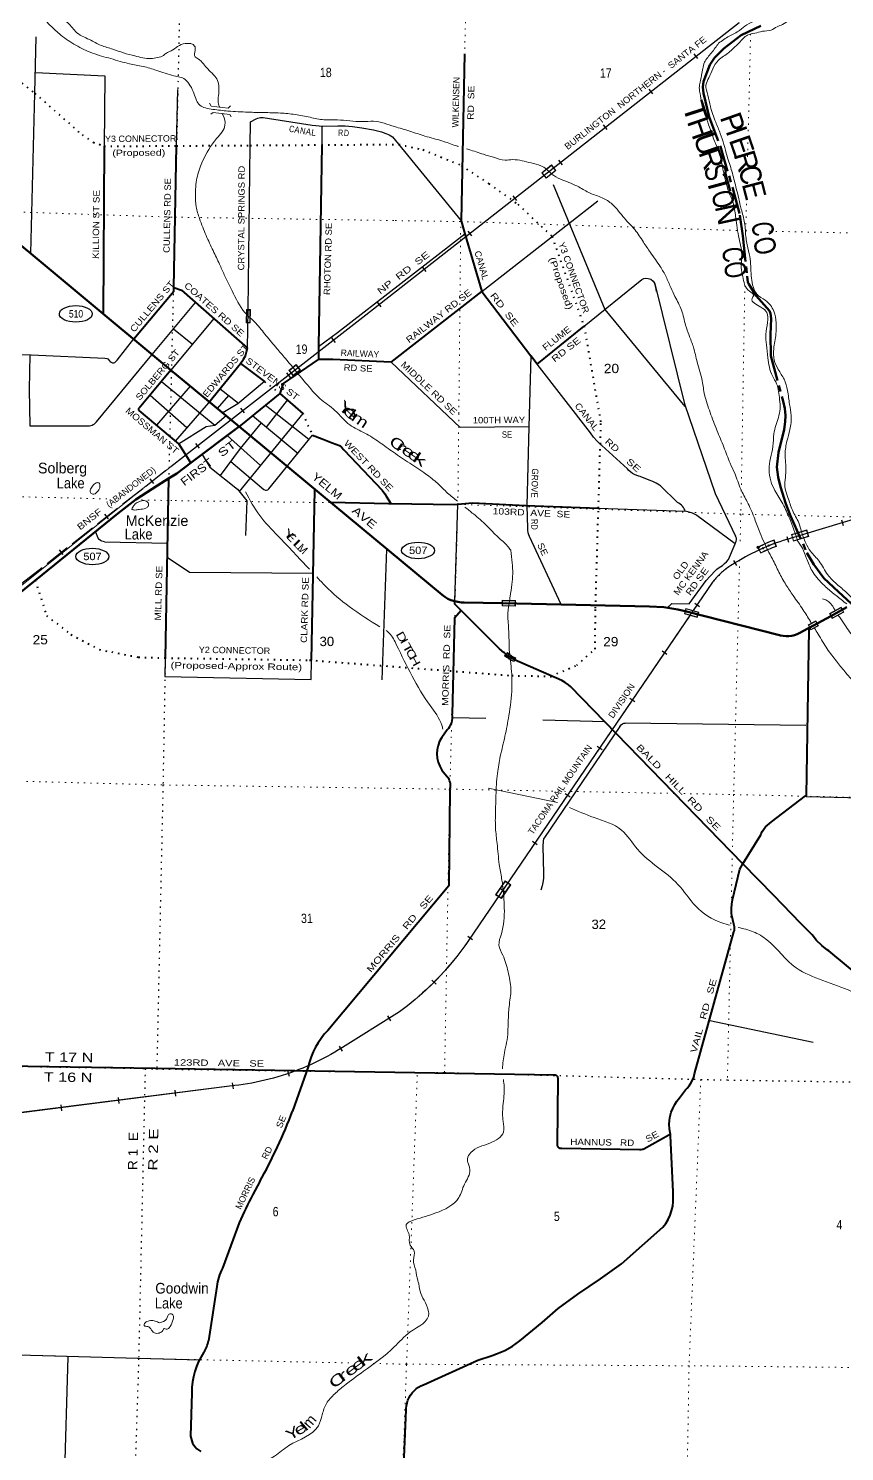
# Model space of a CAD drawing. Header units: feet. Extents: x -518066 to -250644, y -364975 to -177792.
# Drawn here: x -406664 to -391355, y -220207 to -193524 of the extents above; entities that cross this region are included whole.
import ezdxf
from ezdxf.enums import TextEntityAlignment as Align

# ---------------------------------------------------------------- set-up
doc = ezdxf.new("R2010")
doc.units = ezdxf.units.FT
doc.header["$LTSCALE"] = 80
doc.header["$PDMODE"] = 32
doc.header["$PDSIZE"] = 40
for name, pattern in [('DOTTED', [1.5, 0.3, -1.2]), ('LONG_DASH_SHORT_DASH', [9.9, 6, -1.2, 1.5, -1.2]), ('LONG_DASHED', [7.5, 6, -1.5])]:
    doc.linetypes.add(name, pattern=pattern)
for name, color, linetype, lineweight in [('11', 7, 'LONG_DASH_SHORT_DASH', 60), ('17', 7, 'Continuous', 25), ('23', 7, 'Continuous', 70), ('26', 7, 'Continuous', 40), ('29', 7, 'Continuous', 25), ('30', 7, 'Continuous', 13), ('31', 7, 'Continuous', 13), ('34', 7, 'Continuous', 25), ('39', 7, 'Continuous', 13), ('41', 7, 'Continuous', 13), ('53', 7, 'DOTTED', 40), ('59', 7, 'Continuous', 13), ('6', 7, 'DOTTED', 25), ('61', 7, 'Continuous', 13), ('63', 7, 'Continuous', 25), ('7', 7, 'DOTTED', 13)]:
    doc.layers.add(name, color=color, linetype=linetype, lineweight=lineweight)
for name, color, linetype in [('12', 7, 'Continuous'), ('27', 7, 'Continuous'), ('54', 7, 'Continuous')]:
    doc.layers.add(name, color=color, linetype=linetype)

msp = doc.modelspace()

# ---------------------------------------------------------------- linework, layer by layer
at = {"layer": '11'}
msp.add_lwpolyline([(-392928.14, -193475.7), (-393293.27, -193648.64), (-393618.8, -193899.08), (-393795.32, -194076.37), (-393882.23, -194206.02), (-393882.23, -194206.02), (-393999.14, -194516.69), (-394011.9, -194625.64), (-394002.04, -194735.82), (-393893.2, -195184.05), (-393685.42, -195738.27), (-393450.6, -196527.15), (-393320.17, -197025.3), (-393261.81, -197414.68), (-393182.86, -198169.31), (-393170.55, -198278.62), (-393151.65, -198321.54), (-393013.88, -198536.1), (-392760.34, -198816.14), (-392741.7, -198867.72), (-392733.3, -198965.06), (-392742.82, -199260.44), (-392737.18, -199660.35), (-392506.26, -200512.65), (-392477.66, -200650.93), (-392466.04, -200779.43), (-392469.64, -200898.49), (-392488.3, -201045.36), (-392597.28, -201476.01), (-392624.52, -201748.95), (-392601.74, -201939.75), (-392555.35, -202120.58), (-392456.73, -202439.21), (-392368.14, -202662.29), (-392060.36, -203354), (-391928.74, -203574.44), (-391746.21, -203831), (-391468.38, -204086.74), (-391147.38, -204379.03)], dxfattribs=at)
at = {"layer": '17'}
for centre in [(-405775.65, -198875.8), (-405465.47, -203425.28), (-399355.27, -203311.07)]:
    msp.add_ellipse(centre, major_axis=(-309.24, 1), ratio=0.500121, dxfattribs=at)
at = {"layer": '23'}
msp.add_line((-407732.62, -204836.51), (-406537.41, -203872.5), dxfattribs=at)
for points in [[(-402714, -200986.98), (-403990.96, -199928.18), (-407591.44, -196942.81)], [(-403615.09, -201667.13), (-402739, -201003.59), (-402714, -200986.98)], [(-398664.12, -204265.4), (-398738.48, -204241.74), (-398795.22, -204216.48), (-398852.35, -204183.5), (-398905.71, -204144.74), (-402714, -200986.98)], [(-404035.22, -201964.72), (-403881.12, -201868.62), (-403615.09, -201667.13)], [(-406537.41, -203872.5), (-404986.3, -202621.44), (-404647.52, -202353.42), (-404243.64, -202094.68), (-404035.22, -201964.72)], [(-394670.79, -204387.74), (-394747.09, -204376.17), (-395017.29, -204363.8), (-397780.23, -204301.09), (-398492.58, -204284.92), (-398542.12, -204284.27), (-398607.72, -204277.38), (-398664.12, -204265.4)], [(-392018.23, -204762.5), (-391610.57, -204542), (-391313.36, -204375.01)], [(-392018.23, -204762.5), (-392043.26, -204776.04), (-392194.89, -204858.06), (-392243.42, -204881.09), (-392294.09, -204898.93), (-392346.35, -204911.37), (-392399.63, -204918.28), (-392453.33, -204919.59), (-392506.88, -204915.27), (-392559.68, -204905.38), (-392576.68, -204900.96), (-394344.37, -204448.36), (-394479.66, -204416.72), (-394670.79, -204387.74)]]:
    msp.add_lwpolyline(points, dxfattribs=at)
at = {"layer": '26'}
for p, q in [((-405241.99, -195733.47), (-405265.76, -198866.94)), ((-399857.42, -199782.5), (-398160.47, -198458.87)), ((-397122.69, -199816.27), (-396241.5, -199104.2)), ((-403286.35, -200545.26), (-402684.53, -199806.67)), ((-402684.53, -199806.67), (-402237, -200145.05)), ((-397122.69, -199816.27), (-397241.04, -199664.22)), ((-403990.96, -199928.18), (-404586.15, -200643.59)), ((-401951.57, -200365.94), (-401520.16, -200742.56)), ((-404035.22, -201964.72), (-404102.09, -205326.7)), ((-401355.41, -205367.93), (-401289.17, -202173.11)), ((-397736.04, -205232.47), (-397747.52, -205222.89)), ((-398807.03, -206675.88), (-398910.69, -206817.58)), ((-398906.76, -207429.86), (-398789.21, -207574.07)), ((-401414.83, -212994.08), (-401709.14, -213821.9)), ((-402326.04, -215143.4), (-402455.19, -215385.99)), ((-402711.2, -215915.45), (-403023.47, -216765.56)), ((-403129.81, -217114.74), (-403288.2, -218128.95)), ((-403601.68, -219103.95), (-403622.6, -219917.81))]:
    msp.add_line(p, q, dxfattribs=at)
for points in [[(-398481.49, -193997.15), (-398548.52, -197130.98), (-398477.06, -197375.5)], [(-404687.58, -199344.36), (-403937.25, -198446.94), (-403935.99, -198381.62), (-403884.81, -195724.72)], [(-401163.24, -195707.18), (-401220.81, -199490.44), (-401224.42, -199727.47)], [(-398477.06, -197375.5), (-398160.47, -198458.87), (-397241.3, -199663.89)], [(-403935.99, -198381.62), (-403794.58, -198431.86), (-402555.64, -199516.99)], [(-402684.53, -199806.67), (-402629.68, -199726.76), (-402593.07, -199659.97), (-402571.54, -199588.88), (-402555.64, -199516.99)], [(-401222.83, -199733.44), (-401230.41, -199733.55), (-401885.11, -200179.14), (-401951.57, -200365.94)], [(-399857.42, -199782.5), (-400952.94, -199729.63), (-401222.83, -199733.44)], [(-401951.57, -200365.94), (-402689, -200966.68), (-402714, -200986.98)], [(-404586.8, -200690.12), (-404595.52, -200675.7), (-404596.59, -200662.78), (-404593.36, -200654.16), (-404586.15, -200643.59)], [(-403615.09, -201667.13), (-403845, -201313.05), (-404586.8, -200690.12)], [(-401337.27, -201148.84), (-401155.78, -201216.42), (-400966.29, -201293.98), (-400830.64, -201343.53), (-400791.88, -201373.69), (-400746.67, -201423.24), (-400031.8, -202179.4), (-399977.97, -202252.65), (-399954.28, -202291.43), (-399866.88, -202431.33)], [(-400992.06, -202408.74), (-399910.66, -202430.68), (-399866.88, -202431.33)], [(-399866.88, -202431.33), (-398680.3, -202448.88), (-398336.48, -202420.57), (-397335.92, -202468.26), (-395971.71, -202517.23)], [(-398546.76, -204437.28), (-398665.68, -204318.38), (-398664.12, -204265.4)], [(-398546.76, -204437.28), (-398671.88, -204580.9), (-398714.41, -206381.17)], [(-397747.52, -205222.89), (-397829.45, -205154.52), (-398546.76, -204437.28)], [(-393260.83, -209185.52), (-392928.72, -208641.67), (-392919.99, -208620.79), (-392897.35, -208576.46), (-392870.2, -208534.75), (-392838.84, -208496.1), (-392803.61, -208460.94), (-392764.9, -208429.65), (-392723.13, -208402.59), (-392088.81, -207914.84), (-392068.77, -207904.63), (-392018.66, -204789.53), (-392018.23, -204762.5)], [(-397539.61, -205362.53), (-397617.66, -205316.48), (-397637.61, -205304), (-397714.74, -205250.25), (-397727.59, -205239.53), (-397736.04, -205232.47)], [(-393260.83, -209185.52), (-396495.73, -205862.41), (-396535.45, -205829.27), (-396595.37, -205787.77), (-396659.31, -205752.76), (-397393.33, -205431.5), (-397404.74, -205426.83), (-397492.79, -205384.85), (-397539.61, -205362.53)], [(-398759.57, -207805.5), (-398778.22, -209600.25), (-401049.21, -212310.78)], [(-394622.08, -214252.67), (-394625.89, -214235.76), (-394627.36, -214229.21), (-394639.21, -214152.15), (-394642.95, -214074.28), (-394638.53, -213996.44), (-394626, -213919.5), (-394605.49, -213844.28), (-394577.23, -213771.62), (-394541.54, -213702.31), (-394498.79, -213637.11), (-394449.46, -213576.74), (-394341.83, -213426.95), (-394310.3, -213395.45), (-394271.06, -213348.43), (-394236.94, -213297.57), (-394208.33, -213243.42), (-394185.54, -213186.58), (-394168.81, -213127.67), (-393429.52, -210464.07), (-393422.56, -210438.99), (-393418.62, -210414.07), (-393417.76, -210397.61), (-393418.75, -210378.77), (-393420.63, -210366.94), (-393426.04, -210344.28), (-393432.71, -210316.94), (-393472, -210156.02), (-393476.64, -210110.51), (-393478.32, -210027.71), (-393471.34, -209945.19), (-393455.77, -209863.85), (-393322.73, -209286.89), (-393260.83, -209185.52)], [(-390578.49, -211703.2), (-391651.92, -210820.3), (-391678.96, -210801.42), (-391784.21, -210717.24), (-391880.09, -210622.53), (-391965.54, -210518.31), (-392182.1, -210300.25), (-392682.12, -209780), (-393260.83, -209185.52)], [(-394622.08, -214252.67), (-394653.06, -214274.67), (-395122.98, -214536.07), (-395140.48, -214542.77), (-395152.18, -214545.9), (-395177.13, -214550.54), (-395202.18, -214550.1), (-396657.35, -214524.44), (-396660.49, -214525.12), (-396667.3, -214526.08), (-396674.18, -214526.31), (-396681.05, -214525.82), (-396687.83, -214524.62), (-396694.45, -214522.72), (-396700.83, -214520.13), (-396706.9, -214516.9), (-396712.61, -214513.04), (-396717.88, -214508.61), (-396722.65, -214503.66), (-396726.89, -214498.23), (-396730.53, -214492.39), (-396733.54, -214486.2), (-396735.89, -214479.72), (-396737.55, -214473.04), (-396738.5, -214466.22), (-396738.74, -214459.34), (-396738.25, -214452.48), (-396728.07, -213217.73), (-396727.85, -213215.54), (-396727.68, -213209.32), (-396728.16, -213203.1), (-396729.28, -213196.97), (-396731.04, -213190.99), (-396733.41, -213185.23), (-396736.37, -213179.75), (-396739.89, -213174.61), (-396743.93, -213169.86), (-396748.44, -213165.56), (-396753.38, -213161.76), (-396758.69, -213158.49), (-396764.3, -213155.8), (-396770.17, -213153.71), (-396776.23, -213152.24), (-396782.41, -213151.42), (-396788.64, -213151.24), (-396794.85, -213151.72), (-404286.16, -213023.84), (-407878.06, -212969.41)], [(-399764.6, -223873.64), (-399579.88, -219426.83), (-399579.14, -219400.29), (-399573.48, -219347.42), (-399562.34, -219295.44), (-399545.82, -219244.91), (-399524.11, -219196.38), (-399497.44, -219150.38), (-399466.11, -219107.43), (-399430.47, -219067.98), (-399390.9, -219032.48), (-399347.83, -219001.3), (-399301.74, -218974.8), (-399253.13, -218953.27), (-398232.55, -218493.08), (-397965.67, -218404.64), (-397885.69, -218377.71), (-397731.04, -218311.71), (-397584.14, -218229.91), (-397446.6, -218133.2), (-397030.54, -217789.95), (-396728.64, -217522.26), (-396360.32, -217255.63), (-395931.82, -216970.71), (-395537.5, -216688.03), (-394763.7, -215999.92), (-394763.14, -215999.25), (-394710.04, -215928.96), (-394664.58, -215853.5), (-394627.25, -215773.7), (-394598.48, -215690.43), (-394578.56, -215604.62), (-394567.72, -215517.19), (-394570.9, -215335.94), (-394620.52, -214285.76), (-394622.08, -214252.67)]]:
    msp.add_lwpolyline(points, dxfattribs=at)
for centre, radius, start, end in [((-399038.29, -206441.29), 329.42, 314.591, 10.51597), ((-398461.4, -207120.85), 542.07, 145.98092, 214.75461), ((-399029.98, -207722.52), 282.85, 342.94008, 31.65685), ((-400054.1, -213282.71), 1391, 135.67511, 168.02421), ((-410830.84, -210368.46), 9753.54, 330.68841, 339.26356), ((-395230.09, -219206.17), 8172.87, 152.13292, 156.25672), ((-402104.64, -217236.16), 1032.34, 152.87944, 173.2451), ((-403811.04, -218045.08), 529.52, 325.75788, 350.88708), ((-402220.4, -219103.8), 1381.28, 146.58053, 180.0062), ((-403243.75, -219874.81), 381.28, 186.47501, 240.46252)]:
    msp.add_arc(centre, radius, start, end, dxfattribs=at)
at = {"layer": '29'}
for p, q in [((-403884.81, -195724.72), (-403864.5, -194670.66)), ((-401157.93, -195358.28), (-401163.24, -195707.18)), ((-399776.76, -195624.75), (-398548.52, -197130.98)), ((-398160.47, -198458.87), (-395981.01, -196758.88)), ((-396241.5, -199104.2), (-395159.19, -198229.62)), ((-404342.9, -199639.45), (-403532.49, -198661.41)), ((-403188.04, -198963.1), (-403990.96, -199928.18)), ((-402555.64, -199516.99), (-402545.79, -198795.66)), ((-403941.17, -199154.62), (-403589.68, -199445.86)), ((-405000.73, -199743.3), (-404687.58, -199344.36)), ((-405387.44, -200900.07), (-404348.34, -199646.02)), ((-404255.57, -200963.84), (-403624.6, -200230.12)), ((-404171.09, -200145.92), (-403166.08, -200960.72)), ((-403068.81, -200278.92), (-402721, -200553.05)), ((-404382.68, -200399.61), (-403692.91, -201006.4)), ((-403286.35, -200545.26), (-403909.58, -201260.39)), ((-403119.16, -200647.71), (-402905.69, -200407.31)), ((-401404, -201231.05), (-402222, -200588.05)), ((-402197.19, -201000.9), (-401801.87, -200496.07)), ((-401520.16, -200742.56), (-402711.21, -202206.69)), ((-402461.09, -200781.15), (-401607, -201492.05)), ((-402936.95, -201158.99), (-402314.39, -201719.7)), ((-402154, -202155.05), (-401337.27, -201148.84)), ((-402870.34, -201646.46), (-402250.17, -202171.43)), ((-398664.12, -204265.4), (-398610.7, -202444.16)), ((-395971.71, -202517.23), (-394339.8, -202575.81)), ((-397269.88, -203045.87), (-396676.55, -204318.79)), ((-405237.28, -203148.24), (-404058.43, -203173.22)), ((-399949.39, -203284.9), (-400037.68, -205735.64)), ((-398087.28, -206464.5), (-398712.73, -206447.08)), ((-395854.02, -206526.72), (-397013.46, -206494.42)), ((-395572.33, -206612.85), (-396986.72, -208691.1)), ((-392079.2, -206591.46), (-395468.49, -206547.29)), ((-392072.66, -207924.8), (-388158.87, -208009.97)), ((-393879.65, -212122.63), (-391946.61, -212530.33)), ((-405991.95, -220958.93), (-405918.49, -218430.99))]:
    msp.add_line(p, q, dxfattribs=at)
for points in [[(-406622.3, -197736.22), (-406544.84, -194737.83), (-406517.59, -193683)], [(-406534.79, -194348.74), (-405231.98, -194413.38), (-405241.99, -195733.47)], [(-402545.79, -198795.66), (-402503.73, -195715.82), (-402497.71, -195274.82)], [(-402497.71, -195274.82), (-402392.5, -195216.38), (-402361.12, -195203.39), (-402312.41, -195196.88), (-402258.29, -195196.88), (-402140.33, -195212.05), (-401339.43, -195337.67), (-401144.62, -195359.33), (-400858.9, -195350.66), (-400720.37, -195352.82), (-400586.16, -195363.66), (-400413, -195385.31), (-400191.12, -195426.47), (-400041.77, -195465.45), (-399958.43, -195493.61), (-399896.74, -195517.43), (-399832.89, -195558.58), (-399776.76, -195624.75)], [(-396819.51, -196450.42), (-395853.33, -198796.34), (-394353.78, -200615.45)], [(-401220.81, -199490.44), (-400867.68, -199227.52), (-398477.79, -197373)], [(-395159.19, -198229.62), (-395120.42, -198213.08), (-395083.82, -198206.62), (-395038.61, -198210.93), (-394986.93, -198226.01), (-394943.34, -198259.88), (-394930.96, -198279.86), (-394913.33, -198312.53)], [(-394913.33, -198312.53), (-394359.99, -200562.59), (-393784.16, -202242.49), (-393403, -203041.51)], [(-407629.77, -199614.3), (-406614.08, -199645.6), (-405232.2, -199708.63)], [(-406640.62, -199643.89), (-406650.15, -200292.39), (-406639.73, -200975.12), (-405547.82, -200977.71)], [(-405232.2, -199708.63), (-405196.24, -199712.76), (-405176.87, -199721.37), (-405142.41, -199756.92), (-405131.65, -199768.77), (-405111.19, -199783.85), (-405086.43, -199791.39), (-405064.9, -199791.39), (-405045.52, -199784.92), (-405033.68, -199776.31), (-405000.73, -199743.3)], [(-397274.98, -200995.49), (-398565.91, -201004.34), (-399857.42, -199782.5)], [(-397241.04, -199664.22), (-397241.3, -199663.89), (-397274.98, -200995.49)], [(-394670.79, -204387.74), (-394642.36, -204357.89), (-394595.37, -204308.54), (-394271.58, -204314.38), (-393950.63, -203877.12), (-393879.11, -203792.7), (-393774.08, -203687.95), (-393749.04, -203662.98), (-393724.08, -203644.94), (-393678.84, -203612.24), (-393646.51, -203591.36), (-393604.87, -203558.78), (-393566.86, -203522.02), (-393532.9, -203481.49), (-393410.13, -203184.56), (-394129.4, -202653.73), (-394145.29, -202644.8), (-394207.59, -202615.04), (-394272.67, -202591.96), (-394318.17, -202581.01), (-394343.06, -202575.03), (-394353.23, -202549.75), (-394362.84, -202529.69), (-394378.23, -202504.66), (-394396.16, -202481.37), (-394416.43, -202460.09), (-394438.81, -202441.05), (-394463.05, -202424.44), (-394488.9, -202410.47), (-394810.6, -202102.49), (-394827.62, -202089.99), (-394889.05, -202050.96), (-394954.23, -202018.57), (-395022.44, -201993.17), (-395191.79, -201925.85), (-395212.61, -201920.67), (-395254.08, -201906.84), (-395293.88, -201888.75), (-395331.58, -201866.6), (-395366.75, -201840.63), (-395399.01, -201811.13), (-395428.01, -201778.42), (-395911.4, -201342.64), (-395924.91, -201331.39), (-395997.77, -201262.68), (-396063.06, -201186.74), (-396120.05, -201104.39), (-397122.69, -199816.27)], [(-402237, -200145.05), (-402739, -200562.05), (-403020, -200731.05)], [(-405547.82, -200977.71), (-405517.61, -200975.15), (-405493.92, -200969.77), (-405468.08, -200962.23), (-405448.71, -200952.53), (-405431.48, -200942.84), (-405413.18, -200927.76), (-405387.44, -200900.07)], [(-403847.25, -201311.92), (-403332, -200989.05), (-403171, -200965.05), (-402956.03, -200783.31)], [(-403064, -201903.05), (-402684, -201399.05), (-402293.91, -200921.22)], [(-397274.98, -200995.49), (-397315.82, -202466.11), (-397305, -202899.08)], [(-403405.17, -201513.7), (-403262.54, -201749.57), (-402745.09, -202164.97), (-402568.75, -202383.3), (-402592.74, -203032.03)], [(-402250.17, -202171.43), (-402220.54, -202181.56), (-402197.93, -202180.48), (-402175.32, -202171.86), (-402154, -202155.05)], [(-405237.28, -203148.24), (-405286.72, -203138.08), (-405312.55, -203125.15), (-405338.39, -203105.76), (-405353.47, -203079.91), (-405402.99, -202965.73)], [(-393410.13, -203184.56), (-393391.24, -203140.22), (-393384.78, -203114.37), (-393384.78, -203084.21), (-393403, -203041.51)], [(-404059.27, -203434.53), (-403646.06, -203718.03), (-401323.53, -203740.23)], [(-404102.09, -205326.7), (-404109, -205674.05), (-401362.89, -205728.62), (-401355.41, -205367.93)], [(-395572.33, -206612.85), (-395544.02, -206583.84), (-395520.34, -206564.45), (-395498.81, -206551.53), (-395468.49, -206547.29)], [(-396986.72, -208691.1), (-397000.52, -208718.54), (-397009.13, -208759.46), (-397015.59, -208854.24), (-397004.83, -209371.23), (-397002.67, -209450.93), (-397009.13, -209504.79), (-397030.66, -209601.72), (-397050.04, -209679.27)], [(-407975.16, -218362.09), (-404607.23, -218458.25), (-403458.3, -218486.02)]]:
    msp.add_lwpolyline(points, dxfattribs=at)
for centre, radius, start, end in [((-395768.81, -198575.09), 894.86, 7.82147, 17.06207), ((-396901.37, -202880.1), 404.08, 182.69142, 204.21918)]:
    msp.add_arc(centre, radius, start, end, dxfattribs=at)
at = {"layer": '31'}
for p, q in [((-402580.32, -199045.15), (-402576.93, -198795.18)), ((-402576.93, -198795.18), (-402501.94, -198796.19))]:
    msp.add_line(p, q, dxfattribs=at)
msp.add_lwpolyline([(-402501.94, -198796.19), (-402505.33, -199046.17), (-402580.32, -199045.15)], dxfattribs=at)
msp.add_lwpolyline([(-402569.04, -198803.28), (-402510.04, -198804.07), (-402513.21, -199038.06), (-402572.21, -199037.26)], close=True, dxfattribs=at)
at = {"layer": '34'}
for p, q in [((-394107.89, -194089.45), (-394176.1, -194002.38)), ((-394950.37, -194752.68), (-395018.57, -194665.61)), ((-395806.75, -195420.18), (-395874.96, -195333.1)), ((-396649.23, -196083.41), (-396717.44, -195996.33)), ((-397505.62, -196750.9), (-397573.82, -196663.83)), ((-398348.09, -197414.13), (-398416.3, -197327.06)), ((-399204.48, -198081.63), (-399272.69, -197994.55)), ((-400046.96, -198744.86), (-400115.17, -198657.78)), ((-400905.65, -199409.78), (-400973.47, -199322.4)), ((-401751.1, -200069.23), (-401818.91, -199981.84)), ((-402610.47, -200732.87), (-402678.29, -200645.49)), ((-391412.81, -202737.61), (-391381.04, -202843.56)), ((-392439.1, -203048.03), (-392407.34, -203153.98)), ((-393439.63, -203497.79), (-393381.27, -203591.75)), ((-394166.17, -204299.97), (-394074.76, -204362.25)), ((-394779.72, -205195.79), (-394688.31, -205258.08)), ((-395381.3, -206083.34), (-395289.9, -206145.62)), ((-395994.85, -206979.16), (-395903.44, -207041.45)), ((-396596.44, -207866.71), (-396505.03, -207928.99)), ((-397209.99, -208762.53), (-397118.58, -208824.82)), ((-397811.58, -209650.08), (-397720.17, -209712.36)), ((-398425.12, -210545.9), (-398333.72, -210608.19)), ((-399094.91, -211368.06), (-399016.34, -211445.92)), ((-399930.29, -212037.46), (-399871.73, -212131.3)), ((-400838.58, -212607.46), (-400779.83, -212701.17)), ((-401806.84, -213064.55), (-401771.24, -213169.27)), ((-403917.51, -213431.91), (-403903.45, -213541.62)), ((-402840.21, -213296.4), (-402826.14, -213406.11)), ((-406057.99, -213706.37), (-406043.92, -213816.09)), ((-404980.68, -213570.86), (-404966.62, -213680.58))]:
    msp.add_line(p, q, dxfattribs=at)
at = {"layer": '34', "lineweight": 13}
for p, q in [((-396851.52, -196082.44), (-397036.42, -196228.37)), ((-396851.52, -196082.44), (-396768.45, -196187.69)), ((-397036.42, -196228.37), (-396953.34, -196333.63)), ((-396768.45, -196187.69), (-396953.34, -196333.63)), ((-401641.15, -199827.51), (-401780.3, -199934.34)), ((-401641.47, -199827.09), (-401561.98, -199930.62)), ((-401780.62, -199933.92), (-401701.13, -200037.46)), ((-401561.98, -199930.62), (-401701.13, -200037.46)), ((-391048.54, -202686.98), (-392437.39, -203103.37)), ((-392352.89, -203014.96), (-392063.56, -202927.52)), ((-392315.29, -203139.4), (-392352.89, -203014.96)), ((-392025.96, -203051.97), (-392063.56, -202927.52)), ((-392925.81, -203365.19), (-392986.55, -203249.65)), ((-392922.71, -203353.88), (-392975.75, -203252.97)), ((-392679.85, -203122.69), (-392641.68, -203230.11)), ((-392631.29, -203235.47), (-392675, -203112.47)), ((-392315.29, -203139.4), (-392025.96, -203051.97)), ((-393845.76, -203924.74), (-398409.71, -210622.93)), ((-397900.46, -209765.76), (-397724.36, -209507.44)), ((-397793.06, -209838.99), (-397616.94, -209580.68)), ((-397616.94, -209580.68), (-397724.36, -209507.44)), ((-397793.06, -209838.99), (-397900.46, -209765.76)), ((-399754.23, -211993.73), (-400775.69, -212631.17)), ((-402790.03, -213343.9), (-407901.48, -213999.33))]:
    msp.add_line(p, q, dxfattribs=at)
msp.add_lwpolyline([(-393334.03, -193415.33), (-400332.9, -198897.56), (-404464.78, -202104.25), (-407723.81, -204704.74)], dxfattribs=at)
at = {"layer": '34'}
for points in [[(-403734.7, -201536.26), (-400333.57, -198896.7), (-393334.69, -193414.46)], [(-391048.27, -202688.05), (-392437.06, -203104.43), (-392504.71, -203125.34), (-392571.49, -203147.68), (-392637.91, -203171.18), (-392704.49, -203195.57), (-392770.22, -203221.41), (-392835.21, -203248.27), (-392900.35, -203276.03), (-392964.63, -203305.22), (-393028.17, -203335.46), (-393091.76, -203366.98), (-393154.21, -203399.42), (-393216.43, -203432.64), (-393278.18, -203467.41), (-393338.8, -203503.1), (-393399.08, -203539.95), (-393425.28, -203556.23), (-393446.51, -203568.57), (-393467.32, -203581.32), (-393487.92, -203594.44), (-393508.5, -203607.86), (-393528.68, -203621.71), (-393548.54, -203635.85), (-393568.38, -203650.3), (-393587.81, -203665.16), (-393606.91, -203680.33), (-393625.93, -203695.93), (-393644.49, -203711.76), (-393662.91, -203727.83), (-393681.06, -203744.37), (-393698.74, -203761.15), (-393716.23, -203778.3), (-393733.45, -203795.61), (-393750.39, -203813.42), (-393766.95, -203831.32), (-393783.23, -203849.72), (-393799.13, -203868.22), (-393814.81, -203887.07), (-393830.05, -203906.16), (-393844.86, -203925.39), (-394193.84, -204437.56)], [(-394255.77, -204528.45), (-398408.8, -210623.56), (-398461.96, -210701), (-398516.6, -210776.8), (-398572.57, -210851.69), (-398629.74, -210926.43), (-398688.37, -210999.52), (-398748.04, -211071.25), (-398808.91, -211142.84), (-398871.24, -211212.76), (-398934.61, -211281.35), (-398999.61, -211349.47), (-399065.34, -211415.8), (-399131.96, -211481.54), (-399200.36, -211546.06), (-399269.49, -211608.8), (-399339.94, -211670.62), (-399411, -211731.4), (-399483.82, -211790.98), (-399556.93, -211849.06), (-399631.83, -211905.95), (-399707, -211961.34), (-399753.61, -211994.65), (-400775.1, -212632.11), (-400845.91, -212676.5), (-400917.35, -212719.04), (-400989.55, -212760.35), (-401062.67, -212801.12), (-401136.41, -212840.03), (-401210.51, -212877.46), (-401285.54, -212914.35), (-401361.18, -212949.37), (-401437.19, -212982.91), (-401514.37, -213015.51), (-401591.5, -213046.39), (-401669.15, -213076.47)], [(-401669.15, -213076.47), (-401747.83, -213104.92), (-401826.47, -213131.66), (-401905.87, -213157.18), (-401985.38, -213181.64), (-402065.92, -213204.5), (-402146.17, -213226.03), (-402227.43, -213245.95), (-402308.41, -213264.55), (-402390.15, -213281.93), (-402471.86, -213297.61), (-402553.91, -213311.81), (-402636.09, -213324.95), (-402718.89, -213336.23), (-402789.89, -213345), (-407896.26, -213987.59)]]:
    msp.add_lwpolyline(points, dxfattribs=at)
at = {"layer": '34', "lineweight": 13}
for points in [[(-397025.19, -196229.69), (-396852.84, -196093.66), (-396779.67, -196186.36), (-396952.01, -196322.4)], [(-401769.07, -199935.81), (-401642.62, -199838.72), (-401573.19, -199929.14), (-401699.65, -200026.24)], [(-392342.92, -203020.3), (-392068.9, -202937.48), (-392035.92, -203046.62), (-392309.94, -203129.43)], [(-397722.25, -209518.55), (-397628.04, -209582.78), (-397795.16, -209827.88), (-397889.34, -209763.66)]]:
    msp.add_lwpolyline(points, close=True, dxfattribs=at)
for centre, radius, start, end in [((-391264.35, -206976.12), 4046.51, 106.85126, 122.28716), ((-391915.58, -205259.63), 2277.5, 109.47553, 118.05884), ((-391915.58, -205259.63), 2269.5, 109.67937, 117.84876), ((-391915.58, -205259.63), 2147.5, 109.47552, 118.05883), ((-391915.58, -205259.63), 2155.5, 109.6855, 117.85496), ((-392727.52, -204772.32), 1403.16, 119.84693, 142.83924), ((-402851.6, -207610.97), 5366.78, 305.24948, 325.85955), ((-403335.25, -208600.12), 4775, 276.55643, 302.41398)]:
    msp.add_arc(centre, radius, start, end, dxfattribs=at)
at = {"layer": '34', "linetype": 'DOTTED', "lineweight": 100}
msp.add_arc((-391915.58, -205259.63), 2214.73, 109.47551, 118.05882, dxfattribs=at)
at = {"layer": '34'}
msp.add_point((-392975.75, -203252.97), dxfattribs=at)
at = {"layer": '39'}
msp.add_line((-398037.57, -207768.97), (-396740.3, -208037.67), dxfattribs=at)
for points in [[(-403266.26, -194923.89), (-403234.91, -194981.88), (-402918.3, -195019.5), (-402872.85, -194974.04)], [(-403244.32, -195130.79), (-403200.98, -195098.27), (-402885.59, -195135.84), (-402863.45, -195180.94)]]:
    msp.add_lwpolyline(points, dxfattribs=at)
for points in [[(-407462.11, -190952.23), (-407403.46, -191004.19), (-407334.03, -191170.89), (-407347.26, -191301.9), (-407291.81, -191482.8), (-407272.2, -191718.32), (-407297.12, -191907.83), (-407215.76, -192052.29), (-407074.34, -192156.05), (-406918.68, -192283.89), (-406785.09, -192419.94), (-406693.39, -192608.64), (-406628.14, -192749.19), (-406483.96, -192969.76), (-406380.58, -193097.95), (-406204.87, -193217.6), (-406069.51, -193315.36), (-405996.79, -193367.23), (-405855.23, -193491.14), (-405782.28, -193579.26), (-405519.88, -193732.56), (-405302, -193841.84), (-405078.34, -193912.82), (-404882.84, -193981.97), (-404667.32, -194038.9), (-404371.4, -194089.24), (-404238.81, -194068.19), (-404130.48, -194029.18), (-404076.46, -193986.51), (-403988.24, -193945.62), (-403866.11, -193862.2), (-403721.68, -193806.83), (-403546.44, -193853.97), (-403539.88, -193936.51), (-403539.13, -194053.32), (-403482.58, -194091.2), (-403381.41, -194189.2), (-403302.39, -194281.31), (-403193.09, -194393.36), (-403116.01, -194497.57), (-403091.04, -194628.31), (-403100.08, -194785.48), (-403107.47, -194888.25), (-403080.67, -194990.79), (-403076.64, -195000.45)], [(-407258.59, -192352.64), (-407139.08, -192408.27), (-406979.26, -192558.24), (-406788.9, -192766.4), (-406648.93, -192956.79), (-406470.24, -193227.48), (-406257.57, -193465.7), (-406057.31, -193649.63), (-405776.6, -193837.04), (-405463.96, -193985.96), (-405121.44, -194090.36), (-404768.92, -194186.64), (-404515.24, -194235.25), (-404259.38, -194310.03), (-403937, -194410.54), (-403725.41, -194479.59), (-403628.12, -194599.77), (-403558.85, -194740.29), (-403509.74, -194872.89), (-403450.86, -194961.11), (-403343.94, -195014.76), (-403203, -195041.99), (-402921.29, -195072.28), (-402543.1, -195093.86), (-402253.49, -195101.94), (-401937.73, -195109.85), (-401662.06, -195138.17), (-401380.2, -195190.62), (-401122.51, -195237.19), (-400867.12, -195239.47), (-400406.43, -195270.55), (-400191.3, -195265.04), (-399798.55, -195363.06), (-399510.44, -195449.71), (-399226.31, -195542.42), (-398908.02, -195632.89), (-398652.08, -195719.76), (-398594.57, -195736.84)], [(-392067.68, -192302.76), (-391993.74, -192324.53), (-391822.23, -192416.01), (-391715.3, -192471.67), (-391672.49, -192562.01), (-391665.8, -192664.69), (-391727.3, -192796.03), (-391750.85, -192886.83), (-391822.66, -192975.95), (-391924.62, -193069.3), (-392085.02, -193142.91), (-392263.58, -193206.57), (-392375.99, -193237.56), (-392478.39, -193260.42), (-392739.38, -193326.66), (-392992.43, -193376.73), (-393189, -193454.62), (-393325.06, -193560.29), (-393517.41, -193668.36), (-393717.65, -193800.66)], [(-391533.56, -192591.27), (-391568.6, -192770.78), (-391648.08, -192920.37), (-391733.69, -193053.89), (-391827.26, -193199.55), (-391935.34, -193278.85), (-392280.73, -193353.73), (-392399.21, -193378.71), (-392519.41, -193450.03), (-392619.67, -193493.01), (-392733.9, -193554.22), (-392894.62, -193577.48), (-393039.17, -193614.73), (-393173.68, -193647.88), (-393329.61, -193791.95), (-393441.55, -193895.44), (-393529.5, -193978.63), (-393721.65, -194116.91), (-393829.17, -194282.81), (-393902.5, -194450.48), (-393955.93, -194585.8), (-393920.53, -194774.89), (-393872.91, -194988.06), (-393772.51, -195279.43), (-393686.68, -195494.36), (-393619, -195699.34), (-393559.3, -195916.46), (-393468.99, -196201.85), (-393394.71, -196495.41), (-393339, -196716.59), (-393293.5, -196913.66), (-393231.55, -197167.02), (-393203.53, -197458.88), (-393182.64, -197581.61), (-393130.95, -197802.81), (-393106.53, -198161.16), (-393079.29, -198332.18), (-393001.77, -198504.87), (-392842.17, -198620.59), (-392682, -198824.94), (-392640.37, -199046.21), (-392643.07, -199251.68), (-392683.5, -199531.92), (-392674.1, -199743.35), (-392598.58, -199918.06), (-392490.82, -200102.63), (-392425.13, -200311.65), (-392387.26, -200573.23), (-392355.76, -200780.47), (-392382.21, -201046.53), (-392435.13, -201260.39), (-392469.75, -201506.36), (-392455.71, -201814.43), (-392467.59, -202156.92), (-392416.27, -202319.71), (-392334.32, -202556.82), (-392214.16, -202793.67), (-392163.9, -202956.02)], [(-393717.65, -193800.66), (-393851.23, -193978.82), (-393980.78, -194158.97), (-394037.53, -194403.07), (-394074.62, -194578.56), (-394075.86, -194697.4), (-394065.49, -194747.69), (-394040.26, -194918.72), (-393939.7, -195234.25), (-393872.12, -195425.13), (-393782.11, -195664.2), (-393704.51, -195848.97), (-393652.74, -196082.26), (-393586.47, -196381.92), (-393524.78, -196595), (-393447.09, -196793.87), (-393399.26, -197041.28), (-393376.03, -197214.34), (-393342.55, -197417.54), (-393284.01, -197765.59), (-393294.54, -198005.35), (-393265.32, -198172.32), (-393230.14, -198327.17), (-393138.85, -198451.43), (-393061.98, -198523.41), (-393089.73, -198586.04), (-392923.79, -198750.06), (-392814.55, -198852.03), (-392799.29, -199035.22), (-392830.03, -199259), (-392820.74, -199454.31), (-392793.03, -199697.84), (-392708.4, -200039.66), (-392629.02, -200188.17), (-392574.84, -200483.88), (-392563.68, -200657.02), (-392596.83, -200818.38), (-392679.33, -201123.09), (-392699.91, -201362.91), (-392744.75, -201582.77), (-392769.55, -201792.41), (-392740.01, -202007.72), (-392660.44, -202186.44), (-392514.04, -202439.22), (-392383.57, -202716.28), (-392235.26, -203130.87)], [(-403027.64, -195118.09), (-403011.23, -195157.49), (-402977.92, -195334.51), (-403029.39, -195461.76), (-403135.16, -195587.36), (-403397.85, -196014.15), (-403451.33, -196141.41), (-403521.76, -196448.05), (-403532.58, -196641.48), (-403517.06, -196866.96), (-403455.3, -197090.11), (-403330.6, -197407.49), (-403200.09, -197690.6), (-403079.84, -197941.54), (-402990.06, -198144.36), (-402841.34, -198445.46), (-402605.48, -198850.71), (-402501.35, -198953.63)], [(-398447.86, -195780.42), (-398400.24, -195794.57), (-398128.2, -195883.34), (-397940.84, -195938.45), (-397723.33, -195991.34), (-397576.58, -195984.3), (-397234.33, -196046.4), (-397053.03, -196097.53), (-396848, -196253.09)], [(-396849.27, -196252.23), (-396808.52, -196283.17), (-396641.08, -196366.61), (-396340.64, -196495.47), (-396126.73, -196612.84), (-395902.98, -196697.92), (-395713.17, -196821.49), (-395486.28, -197081.78), (-395291.87, -197293.95), (-395127.48, -197530.49), (-394997.55, -197722.96), (-394812.85, -197989.58), (-394703.04, -198180.17), (-394615.28, -198380.99), (-394537.8, -198547.63), (-394413.47, -198808.62), (-394337.26, -199090.08), (-394271.71, -199276.95), (-394191.88, -199495.94), (-394117.65, -199783.46), (-394024.92, -200133.29), (-393981.02, -200392.82), (-393876.34, -200724.44), (-393749.53, -201057.92), (-393618.8, -201375.26), (-393502.26, -201674.57), (-393416.58, -201865.33), (-393302.08, -202160.63), (-393179.88, -202401.49), (-393053.38, -202686.63), (-392957.24, -202939.76), (-392795.33, -203306.21)], [(-402501.35, -198953.63), (-402401.08, -199052.74), (-402204.54, -199285.03), (-402007.96, -199523.37), (-401847.92, -199707.57), (-401568.04, -200046.49)], [(-401568.54, -200045.89), (-401464.92, -200166.19), (-401191.53, -200466.44), (-400914.63, -200686.1), (-400635.39, -200958.11), (-400354.89, -201111.28), (-400084.35, -201280.63), (-399817.7, -201470.14), (-399512.76, -201673.5), (-399207.8, -201878.87), (-398991.52, -202052.62), (-398801.33, -202234.6), (-398615.53, -202386.42)], [(-405478.3, -202125.15), (-405413.44, -202055.3), (-405345.07, -202043.84), (-405323.63, -202118.49), (-405358.43, -202194.65), (-405439.26, -202254.3), (-405491.33, -202237.73), (-405505.1, -202205.4), (-405478.3, -202125.15)], [(-402593.07, -202212.31), (-402324.39, -202658.8), (-401988.31, -203036.16), (-401392.95, -203663.81)], [(-404590.38, -202541.71), (-404461.65, -202516.71), (-404421.21, -202484.88), (-404418.65, -202420.5), (-404494.58, -202377.55), (-404583.08, -202394.86), (-404659.78, -202440.46), (-404708.49, -202500.39), (-404722.84, -202534.47), (-404668.79, -202553.07), (-404590.38, -202541.71)], [(-398477.31, -202497.98), (-398318.22, -202626.06), (-398065.44, -202847.9), (-397852.91, -203063.97), (-397674.89, -203229.93), (-397618.03, -203307.91)], [(-392163.9, -202956.02), (-392081.02, -203173.43), (-391991.55, -203327.91), (-391833.52, -203512.13), (-391668.99, -203768.81), (-391505.02, -203938.89), (-391314.93, -204104.77), (-391199.56, -204222.81), (-391190.28, -204232.39)], [(-397618.03, -203307.91), (-397588.41, -203545.56), (-397593.87, -203948.43), (-397628.63, -204172.24), (-397639.16, -204251.18)], [(-392795.33, -203306.21), (-392708.52, -203469.79), (-392586.27, -203718.71), (-392454.04, -203955.47), (-392320.03, -204157.99), (-392135.35, -204420.58), (-391997.2, -204641.19), (-391974.72, -204677.86)], [(-392242.05, -203116.98), (-392146.75, -203270.56), (-392069.13, -203459.36), (-391965.07, -203694.31), (-391774.53, -203930.67), (-391600.59, -204086.58), (-391420.7, -204230.37), (-391315.54, -204314.85)], [(-401256.3, -203807.88), (-401094.91, -203978.02), (-400646.48, -204364.44), (-400071.53, -204745.55)], [(-397639.16, -204251.18), (-397670.84, -204488.75), (-397656.92, -204778.7), (-397639.99, -205223.71), (-397624.87, -205361.29)], [(-391528.13, -204436.77), (-391544.22, -204410.48), (-391615.25, -204310.26), (-391686.02, -204248.3), (-391768.67, -204216.64)], [(-388918.26, -205314.96), (-388973.88, -205422.09), (-389049.3, -205575.68), (-389106.66, -205725.12), (-389138.15, -205832.09), (-388982.39, -205976.04), (-388836.68, -206120.06), (-388755.3, -206268.55), (-388586.99, -206486.94), (-388483.73, -206597.01), (-388294, -206708.51), (-388140.58, -206800.11), (-388031.47, -206881.94), (-387952.39, -206984.12), (-387929.42, -207116.9), (-387936.7, -207235.78), (-387982.06, -207375.07), (-388035.88, -207447.95), (-388189.09, -207388.57), (-388394.97, -207269.14), (-388641.06, -207149.97), (-388840.9, -207030.5), (-389008.88, -206862.46), (-389126.21, -206752.48), (-389290.15, -206588.45), (-389478.2, -206426.59), (-389621.87, -206286.58), (-389747.46, -206142.42), (-389830.77, -206008.05), (-389958.51, -205843.76), (-390110.26, -205697.77), (-390249.95, -205551.69), (-390401.67, -205409.73), (-390495.99, -205440.58), (-390583.69, -205562.04), (-390736.7, -205532.87), (-390842.15, -205394.62), (-390980.05, -205214.29), (-391162.63, -204963.77), (-391239.66, -204867.62), (-391326.94, -204741.33), (-391424.4, -204594.96), (-391473.72, -204523.51)], [(-399952.72, -204812.15), (-399895.82, -204864.28), (-399759.18, -205084.88), (-399128.49, -206219.57), (-398910.8, -206585.8), (-398890.72, -206662.62)], [(-391920.55, -204766.23), (-391850.89, -204879.87), (-391680.2, -205156.65), (-391507.8, -205387.1), (-391351.71, -205581.4), (-391165.35, -205793.63), (-390995.3, -205971.72), (-390752.62, -206185.57), (-390502.19, -206355.06), (-390153.09, -206544.01), (-389878.74, -206681.11), (-389568, -206846.15), (-389190.61, -207059.08), (-388887.9, -207226.19), (-388593.04, -207425.59)], [(-397624.95, -205359.98), (-397612.23, -205475.29), (-397595.5, -205890.1), (-397652.5, -206408.13), (-397726.44, -206793.34), (-397812.5, -207170.58), (-397866.75, -207491.21), (-397894.24, -207908.33), (-397904.27, -208224.62), (-397902.39, -208518.68), (-397872.4, -208804.48)], [(-396511.97, -208128.58), (-396054.45, -208320.21), (-395538.43, -208554.3), (-395238.34, -208913.22), (-394481.03, -209572.11), (-394149.22, -209977.6), (-393656.02, -210296), (-393500.85, -210339.44)], [(-397872.4, -208804.48), (-397831.67, -209198.98), (-397787.73, -209464.55), (-397769.04, -209575.2)], [(-397769.04, -209575.2), (-397737.95, -210016.09), (-397793.15, -210501.88), (-397838.04, -210713.68), (-397766.45, -210902.52), (-397665.94, -211210), (-397615.59, -211535.95), (-397647.66, -211866.49), (-397664, -212140.53), (-397693.64, -212535.51), (-397736.64, -212729.16), (-397771.8, -213032.66)], [(-393350.34, -210381.57), (-393069.11, -210460.3), (-392811.41, -210613.56), (-392261.76, -211137.75), (-391761.8, -211371.69), (-390701.45, -211817.99), (-390207.58, -212059.92), (-389711.3, -212166.19)], [(-397754.31, -213228.86), (-397740.58, -213367.68), (-397762.44, -213722.32), (-397760.55, -214016.38), (-397751.23, -214215.72), (-398011.32, -214422.95), (-398364.1, -214598.59), (-398429.71, -214715.86), (-398382.12, -214925), (-398484.97, -215191.58), (-398591.93, -215446.1), (-399020.41, -215733.03), (-399427.78, -215864.74), (-399576.02, -215952.36), (-399524.51, -216145.37), (-399505.2, -216334.57), (-399426.04, -216448.83), (-399443.1, -216610.08), (-399399.63, -216805.16), (-399362.2, -216996.25), (-399351.98, -217022.36), (-399318.69, -217197.37), (-399241.17, -217370.05), (-399165.55, -217558.87), (-399155.14, -217615.19), (-399500.78, -217964), (-399802.61, -218246.04), (-400378.82, -218701.16), (-400739.05, -218971.52), (-400917.04, -219123.8), (-401074.71, -219308.17), (-401153.82, -219516.17), (-401224.89, -219722.11), (-401777.5, -220094.49), (-402047.69, -220293.73), (-402300.17, -220432.43), (-402642.64, -220594.77)], [(-404204.81, -217793.6), (-404075.7, -217724.33), (-404012.58, -217624.28), (-403956.52, -217642.9), (-403961.57, -217761.59), (-404026.92, -217887.78), (-404079.35, -217913.47), (-404117.39, -217901.05), (-404143.79, -217935.03), (-404210.49, -217984.73), (-404302.81, -217979.87), (-404368.46, -217908.84), (-404424.29, -217864.07), (-404492.38, -217843.32), (-404486.05, -217807.16), (-404421.39, -217761.46), (-404330.94, -217750.2), (-404240.81, -217777.18), (-404204.81, -217793.6)]]:
    msp.add_spline(points, degree=3, dxfattribs=at)
at = {"layer": '53'}
for p, q in [((-405241.99, -195733.47), (-403884.81, -195724.72)), ((-401163.24, -195707.18), (-399717.15, -195697.86)), ((-402237, -200145.05), (-401951.57, -200365.94)), ((-401520.16, -200742.56), (-401337.27, -201148.84))]:
    msp.add_line(p, q, dxfattribs=at)
for points in [[(-407537.88, -193947.37), (-406544.84, -194737.83), (-405657.98, -195519.68), (-405448.82, -195659.2), (-405223.47, -195733.35)], [(-403884.81, -195724.72), (-402503.73, -195715.82), (-401191.25, -195707.36)], [(-399717.15, -195697.86), (-399264.86, -195794.88), (-398546.08, -196092.13), (-398028.56, -196437.33), (-397482.28, -196820.87)], [(-397482.28, -196820.87), (-396844.95, -197424.96), (-396241.5, -199104.2), (-395925.23, -200932.6)], [(-396026.82, -204395.79), (-395971.71, -202517.23), (-395925.23, -200932.6)], [(-406537.41, -203872.5), (-406324.91, -204534.87), (-405867.45, -204888.18), (-405337.75, -205169.23), (-404599.39, -205313.76), (-404102.09, -205326.7)], [(-404102.09, -205326.7), (-401390.97, -205368.18), (-397594.98, -205658.2), (-396863.39, -205672.01), (-396380.27, -205464.85), (-396035.18, -205161.02), (-396026.82, -204395.79)]]:
    msp.add_lwpolyline(points, dxfattribs=at)
at = {"layer": '59'}
for points in [[(-397777.79, -204246.07), (-397527.87, -204252.33), (-397530.5, -204357.3), (-397780.42, -204351.03)], [(-397769.99, -204254.26), (-397536.06, -204260.12), (-397538.29, -204349.1), (-397772.22, -204343.23)], [(-391636.38, -204493.54), (-391416.22, -204375.09), (-391366.47, -204467.56), (-391586.63, -204586)], [(-394329.94, -204397.07), (-394089.8, -204466.59), (-394118.99, -204567.45), (-394359.13, -204497.93)], [(-394324.47, -204406.98), (-394099.7, -204472.05), (-394124.45, -204557.53), (-394349.22, -204492.46)], [(-392037.61, -204709.07), (-391893.3, -204632.67), (-391844.8, -204724.26), (-391988.48, -204801.87)], [(-392026.78, -204712.39), (-391896.62, -204643.48), (-391855.57, -204720.99), (-391985.17, -204790.99)], [(-391625.54, -204496.79), (-391419.47, -204385.92), (-391377.3, -204464.3), (-391583.37, -204575.16)]]:
    msp.add_lwpolyline(points, close=True, dxfattribs=at)
at = {"layer": '6'}
for points in [[(-403797.75, -191591.24), (-403799.22, -191750.9), (-403913.95, -197063.04), (-404042.77, -202375.29), (-404141.29, -207707.46), (-404256.65, -213032.79)], [(-407878.03, -212968.2), (-404475.19, -213023.12), (-404268, -213033.79), (-399369.09, -213100.9), (-398858.34, -213099.41), (-394051.52, -213229.59), (-393552.76, -213240.26), (-388627.66, -213315.25), (-383364.49, -213428.2), (-382904.06, -213419), (-378087.4, -213516.88), (-377622.93, -213509.67), (-376506.14, -213530.16)], [(-404475.19, -213023.12), (-404597.16, -218460.2), (-404764.23, -223764.65), (-404791.24, -225511.11)]]:
    msp.add_lwpolyline(points, dxfattribs=at)
at = {"layer": '61'}
for p, q in [((-397726.83, -205285.17), (-397678.43, -205227.76)), ((-397715.75, -205284.43), (-397677.7, -205239.3)), ((-397715.75, -205284.43), (-397677.7, -205239.3)), ((-397715.75, -205284.43), (-397677.7, -205239.3)), ((-397534.08, -205331.67), (-397559.13, -205385.11)), ((-397534.08, -205331.67), (-397559.13, -205385.11)), ((-397534.08, -205331.67), (-397559.13, -205385.11)), ((-397523.31, -205327.54), (-397555.17, -205395.51))]:
    msp.add_line(p, q, dxfattribs=at)
for radius, start, end in [(591.84, 227.33924, 247.19421), (583.84, 228.09028, 246.4403), (583.84, 228.09028, 246.4403), (583.84, 228.0903, 246.4403), (516.84, 226.9724, 247.52902), (524.84, 227.89051, 246.61514), (524.84, 227.89051, 246.61514), (524.84, 227.89045, 246.61514)]:
    msp.add_arc((-397325.77, -204849.94), radius, start, end, dxfattribs=at)
msp.add_point((-397715.75, -205284.43), dxfattribs=at)
at = {"layer": '63'}
for p, q in [((-403455.91, -201392.31), (-403523.73, -201304.93)), ((-404315.29, -202055.95), (-404383.1, -201968.57)), ((-405164.17, -202718.86), (-405233.15, -202632.4)), ((-406012.17, -203388.17), (-406081.16, -203301.71))]:
    msp.add_line(p, q, dxfattribs=at)
at = {"layer": '63', "linetype": 'LONG_DASHED'}
msp.add_lwpolyline([(-407729.56, -204666.92), (-404465.46, -202103.39), (-403735.32, -201536.74)], dxfattribs=at)
at = {"layer": '7'}
for p, q in [((-393117.13, -193625.03), (-393174.96, -195963.48)), ((-393195.95, -196812.21), (-393210.35, -197394.4)), ((-393214.71, -197317.8), (-393137.57, -197319.35)), ((-405191.77, -202346.05), (-407686.94, -202282.56)), ((-402809.54, -202391.51), (-403971.97, -202376.22)), ((-396850.91, -207823.39), (-394526.47, -207867.25))]:
    msp.add_line(p, q, dxfattribs=at)
for points in [[(-398591.45, -200744.49), (-398554.46, -197145.12), (-398431.55, -191853.06), (-398387.63, -189879.71)], [(-407591.43, -196942.48), (-403913.95, -197063.04), (-399782.5, -197126.31)], [(-399782.5, -197126.31), (-398554.46, -197145.12), (-393361.82, -197312.97)], [(-392766.55, -197326.8), (-387899.08, -197424.52), (-382595.35, -197591.57), (-377222.36, -197582.92), (-376242.89, -197583.47)], [(-393226.23, -198337.51), (-393301.06, -202631.93), (-393315.03, -203175.07)], [(-398658.03, -204185.91), (-398608.94, -202446.78), (-398591.45, -200744.49)], [(-403971.97, -202376.22), (-404042.77, -202375.29), (-404879.21, -202354.01)], [(-392410.77, -202653.57), (-393301.06, -202631.93), (-398608.94, -202446.78), (-401133.17, -202413.57), (-402809.54, -202391.51)], [(-376330.71, -202903.04), (-377361.15, -202907.31), (-382674.03, -202881.31), (-388001.6, -202760.75), (-392284.97, -202656.63)], [(-393323.14, -203490.41), (-393436.27, -207887.82), (-393552.76, -213240.26)], [(-398858.34, -213099.41), (-398759.69, -207787.37), (-398664.97, -204431.58)], [(-407782.31, -207615.87), (-404141.29, -207707.46), (-398759.69, -207787.37), (-396850.91, -207823.39)], [(-394371.82, -207870.17), (-393436.27, -207887.82), (-388084.55, -208012.25), (-382968.87, -208169.85)], [(-399825.66, -225593.31), (-399764.51, -223873.36), (-399571.3, -218568.73), (-399369.09, -213100.9)], [(-394051.52, -213229.59), (-394272.47, -218598.86), (-394361.22, -223886.65), (-394438.66, -225687.06)], [(-400651.94, -218545.39), (-404597.16, -218460.2), (-407974.5, -218361.92)], [(-376593.52, -218824.14), (-378156.18, -218782.39), (-383500.96, -218800.92), (-388874.94, -218654.49), (-394272.47, -218598.86), (-399571.3, -218568.73), (-400276.94, -218553.49)]]:
    msp.add_lwpolyline(points, dxfattribs=at)

# ---------------------------------------------------------------- texts
at = {"layer": '12'}
for s, rotation, width, p in [('T', 288.154, 1.2, (-394406.57, -194965.19)), ('H', 289.02, 1.05, (-394316.17, -195265.03)), ('U', 289.237, 1.05, (-394197.8, -195563.1)), ('S', 286.366, 0.8, (-394002.64, -196137.7)), ('C', 285.449, 0.9, (-393353.91, -196152.85)), ('T', 285.249, 1.15, (-393958.25, -196328.2)), ('O', 284.161, 0.8, (-393863.26, -196611.05)), ('E', 284.457, 0.95, (-393286.1, -196441.35)), ('C', 275.94, 0.7, (-393099.67, -197170.03)), ('O', 282.648, 0.8, (-393078.58, -197478.49)), ('C', 276.369, 0.75, (-393655.56, -197643.17)), ('O', 280.839, 0.75, (-393628.56, -197933.02))]:
    msp.add_text(s, height=400, rotation=rotation, dxfattribs=dict(at, width=width)).set_placement(p)
for s, rotation, p in [('P', 289.393, (-393698.96, -195188.33)), ('I', 289.228, (-393591.96, -195442.76)), ('E', 289.015, (-393528.64, -195613.92)), ('R', 288.795, (-394099.61, -195848.74)), ('R', 286.867, (-393439.88, -195886.52)), ('N', 282.082, (-393791.75, -196863.6))]:
    msp.add_text(s, height=400, rotation=rotation, dxfattribs=at).set_placement(p)
at = {"layer": '17'}
for s, width, p in [('510', 0.85, (-405772.2, -198944.11)), ('507', 1.1, (-399352.36, -203379.38)), ('507', 1.1, (-405462.57, -203493.59))]:
    msp.add_text(s, height=140, dxfattribs=dict(at, width=width)).set_placement(p, align=Align.CENTER)
for s, rotation, width, p in [('ST', 37.14, 1.4, (-403038.55, -201569.33)), ('FIRST', 37.14, 1.2, (-403740.68, -202109.53)), ('YELM', 320.29, 1.2, (-401362.77, -201952.46)), ('AVE', 320.29, 1.3, (-400609.77, -202586.51))]:
    msp.add_text(s, height=150, rotation=rotation, dxfattribs=dict(at, width=width)).set_placement(p)
at = {"layer": '27'}
for s, rotation, p in [('WILKENSEN', 88.67, (-398598.06, -195381.57)), ('RAILWAY', 357.404, (-400809.06, -199662.49)), ('MORRIS', 64.656, (-402679.63, -215677.83))]:
    msp.add_text(s, height=120, rotation=rotation, dxfattribs=at).set_placement(p)
for s, rotation, width, p in [('RD  SE', 88.67, 1.2, (-398312.22, -195239.66)), ('CULLENS RD SE', 88.914, 1.1, (-404015.95, -197733.19)), ('KILLION ST SE', 89.339, 1.15, (-405343.91, -197846.62)), ('RHOTON RD SE', 88.383, 1.1, (-401006.58, -198522.82)), ('CANAL', 286.29, 1.05, (-398299.7, -197713.53)), ('CULLENS ST', 50.041, 1.2, (-404679.18, -199231.03)), ('RAILWAY RD SE', 38.117, 1.2, (-399523.47, -199429.98)), ('RD  SE', 307.462, 1.4, (-398011.27, -198532.81)), ('FLUME', 38.117, 1.15, (-396963.61, -199573.72)), ('RD SE', 38.117, 1.3, (-396793.81, -199789.33)), ('RD SE', 357.404, 1.1, (-400752.58, -199938.77)), ('103RD  AVE  SE', 357.404, 1.2, (-397957.39, -202631.07)), ('MILL RD SE', 88.383, 1.15, (-404179.22, -204626.93)), ('CLARK RD SE', 88.383, 1.15, (-401440.02, -205045.67)), ('MORRIS  RD  SE', 88.383, 1.2, (-398789.67, -206227.1)), ('BALD   HILL  RD', 314.229, 1.4, (-395272.12, -207011.55)), ('SE', 314.229, 1.45, (-393968.96, -208357.72)), ('MORRIS   RD   SE', 50.042, 1.35, (-400239.02, -211234.78)), ('VAIL   RD   SE', 74.488, 1.35, (-394134.5, -212742.31)), ('123RD   AVE   SE', 359.215, 1.3, (-403936.99, -212968.32)), ('SE', 67.704, 1.1, (-401914.64, -214152.76)), ('SE', 29.086, 1.2, (-395049.22, -214414.94)), ('RD', 63.16, 1.05, (-402190.48, -214740.56)), ('HANNUS   RD', 358.99, 1.15, (-396500.7, -214457.19))]:
    msp.add_text(s, height=120, rotation=rotation, dxfattribs=dict(at, width=width)).set_placement(p)
for s, rotation, width, p in [('COATES RD SE', 318.519, 1.2, (-403217.86, -198836.59)), ('SOLBERG ST', 50.05, 1.15, (-404194.93, -200057.07)), ('EDWARDS ST', 50.05, 1.15, (-402919.76, -199981.33)), ('STEVENS ST', 322.792, 1.2, (-402124.17, -200141.5)), ('MOSSMAN ST', 319.73, 1.15, (-404382.29, -201110.9)), ('WEST RD SE', 313.589, 1.25, (-400327.27, -201762.53))]:
    msp.add_text(s, height=120, rotation=rotation, dxfattribs=dict(at, width=width)).set_placement(p, align=Align.CENTER)
at = {"layer": '30'}
for s, rotation, width, p in [('C', 351.086, 0.8, (-401733.4, -195468.2)), ('A', 351.086, 0.9, (-401634.67, -195483.88)), ('N', 350.086, 0.8, (-401528.49, -195501.83)), ('A', 350.086, 0.95, (-401421.45, -195519.68)), ('R', 359.107, 0.65, (-400808.23, -195539.38)), ('D', 358.382, 0.65, (-400700.79, -195543.81))]:
    msp.add_text(s, height=120, rotation=rotation, dxfattribs=dict(at, width=width)).set_placement(p, align=Align.CENTER)
msp.add_text('L', height=120, rotation=350.656, dxfattribs=at).set_placement((-401321.85, -195534.89), align=Align.CENTER)
for s, rotation, width, p in [('CRYSTAL SPRINGS RD', 89.648, 1.1, (-402617.17, -198060.87)), ('NP  RD  SE', 37.811, 1.4, (-400063.85, -198515.15)), ('MIDDLE RD SE', 316.572, 1.2, (-399689.19, -199841.5)), ('CANAL', 307.896, 1.15, (-396425.29, -200599.8)), ('100TH WAY', 0.393, 1.1, (-398328.61, -200929.07)), ('SE', 0.393, 0.9, (-397782.82, -201197.23)), ('RD', 317.965, 1.25, (-395860.85, -201286.48)), ('SE', 317.965, 1.4, (-395463.32, -201657.85)), ('GROVE', 268.409, 0.95, (-397218.41, -201772.32)), ('RD', 271.432, 0.85, (-397234.69, -202721.72)), ('SE', 294.991, 1.15, (-397123.94, -203203.46)), ('OLD', 53.721, 1.15, (-394493.84, -203874.5)), ('MC KENNA', 53.721, 1.15, (-394477.43, -204163.71)), ('SE', 53.721, 1.3, (-394060.24, -203908.15)), ('RD', 53.721, 1.2, (-394249.89, -204166.52))]:
    msp.add_text(s, height=120, rotation=rotation, dxfattribs=dict(at, width=width)).set_placement(p)
at = {"layer": '34'}
for s, rotation, width, p in [('BURLINGTON  NORTHERN -  SANTA FE', 38.072, 1.1, (-396549.56, -195805.65)), ('DIVISION', 55.731, 1.05, (-395698.4, -206469.96))]:
    msp.add_text(s, height=120, rotation=rotation, dxfattribs=dict(at, width=width)).set_placement(p)
msp.add_text('TACOMA RAIL MOUNTAIN', height=120, rotation=55.731, dxfattribs=at).set_placement((-397203.08, -208650.53))
at = {"layer": '41'}
for s, height, rotation, width, p in [('Y', 200, 315.817, 1.8, (-400890.47, -200616.68)), ('e', 200, 315.078, 2.05, (-400797.99, -200693.79)), ('l', 200, 322.609, 1.5, (-400689.53, -200810.08)), ('m', 200, 326.1, 1.4, (-400624.95, -200858.73)), ('C', 200, 324.572, 1.45, (-399918.52, -201310.9)), ('r', 200, 325.434, 1.8, (-399788.1, -201406.91)), ('e', 200, 326.296, 1.6, (-399688.97, -201469.47)), ('e', 200, 326.302, 1.6, (-399578.37, -201545.52)), ('k', 200, 326.151, 1.8, (-399476.4, -201620.93)), ('Y', 150, 318.032, 1.7, (-401901.25, -202993.99)), ('L', 150, 315.104, 2.1, (-401722.91, -203187.04)), ('D', 150, 299.073, 1.4, (-399779.56, -204881.05)), ('I', 150, 299.071, 1.2, (-399696.53, -205020.35)), ('T', 150, 299.061, 1.65, (-399661.25, -205093.66)), ('C', 150, 299.061, 1.3, (-399594.08, -205204.32)), ('H', 150, 299.061, 1.45, (-399531.61, -205321.11)), ('e', 200, 36.916, 1.7, (-400527.98, -218725.66)), ('k', 200, 37.638, 1.95, (-400402.42, -218630.95)), ('C', 200, 40.361, 1.6, (-400928.64, -219040.24)), ('r', 200, 36.863, 1.9, (-400782.12, -218916.33)), ('e', 200, 36.89, 1.7, (-400653.77, -218820.08)), ('Y', 200, 30.11, 1.35, (-401764.57, -220006.37)), ('e', 200, 30.11, 1.5, (-401614.89, -219919.57)), ('l', 200, 40.11, 1.6, (-401466.99, -219836.55))]:
    msp.add_text(s, height=height, rotation=rotation, dxfattribs=dict(at, width=width)).set_placement(p)
for s, p in [('Solberg', (-406485.88, -201866.79)), ('McKenzie', (-404839.14, -202853.25))]:
    msp.add_text(s, height=200, dxfattribs=at).set_placement(p)
for s, width, p in [('Lake', 0.9, (-406133.05, -202147.6)), ('Lake', 0.9, (-404858.8, -203105.52)), ('Goodwin', 0.95, (-404285.7, -217244.56)), ('Lake', 0.9, (-404292.67, -217523.79))]:
    msp.add_text(s, height=200, dxfattribs=dict(at, width=width)).set_placement(p)
for s, height, rotation, p in [('E', 150, 314.104, (-401828, -203072.45)), ('M', 150, 317.037, (-401634.7, -203282.26)), ('m', 200, 49.326, (-401390.6, -219786.69))]:
    msp.add_text(s, height=height, rotation=rotation, dxfattribs=at).set_placement(p)
at = {"layer": '54'}
for s, rotation, width, p in [('Y3 CONNECTOR', 0.472, 1.05, (-405228.48, -195655.4)), ('(Proposed)', 0.472, 1.25, (-405089.54, -195917.49)), ('Y3 CONNECTOR', 289.63, 1.1, (-396724.75, -197555.55)), ('(Proposed)', 289.63, 1.3, (-396902.83, -197836.5)), ('Y2 CONNECTOR', 359.119, 1.05, (-403469.16, -205232.06)), ('(Proposed-Approx Route)', 359.119, 1.35, (-403999.24, -205521.75))]:
    msp.add_text(s, height=120, rotation=rotation, dxfattribs=dict(at, width=width)).set_placement(p)
at = {"layer": '6'}
for s, rotation, width, p in [('T 17 N', 359.107, 1.3, (-406359.74, -212893.75)), ('T 16 N', 359.107, 1.3, (-406377.95, -213268.51)), ('R 1  E', 88.715, 1.1, (-404625.01, -214932.11)), ('R 2 E', 88.715, 1.35, (-404245.18, -214940.53))]:
    msp.add_text(s, height=175, rotation=rotation, dxfattribs=dict(at, width=width)).set_placement(p)
at = {"layer": '63'}
msp.add_text('(ABANDONED)', height=120, rotation=38.072, dxfattribs=at).set_placement((-405148.46, -202517.12))
at = {"layer": '63', "width": 1.25}
msp.add_text('BNSF', height=120, rotation=38.072, dxfattribs=at).set_placement((-405693.51, -202937.67))
at = {"layer": '7'}
for s, width, p in [('18', 0.85, (-401196.8, -194437.36)), ('17', 0.85, (-395944.14, -194448.77)), ('19', 0.85, (-401651.11, -199626.04)), ('20', 1.1, (-395870.21, -199988.16)), ('25', 1.1, (-406585.89, -205073.98)), ('30', 1.05, (-401202.42, -205105.32)), ('29', 1.1, (-395882.65, -205109.79)), ('31', 0.85, (-401550.84, -210296.88)), ('32', 1.05, (-396101.88, -210408.86))]:
    msp.add_text(s, height=175, rotation=0.393, dxfattribs=dict(at, width=width)).set_placement(p)
at = {"layer": '7', "width": 0.85}
for s, p in [('6', (-402083.54, -215795.68)), ('5', (-396808.46, -215884.38)), ('4', (-391506.8, -216041.38))]:
    msp.add_text(s, height=175, dxfattribs=at).set_placement(p)

doc.saveas('drawing.dxf')
